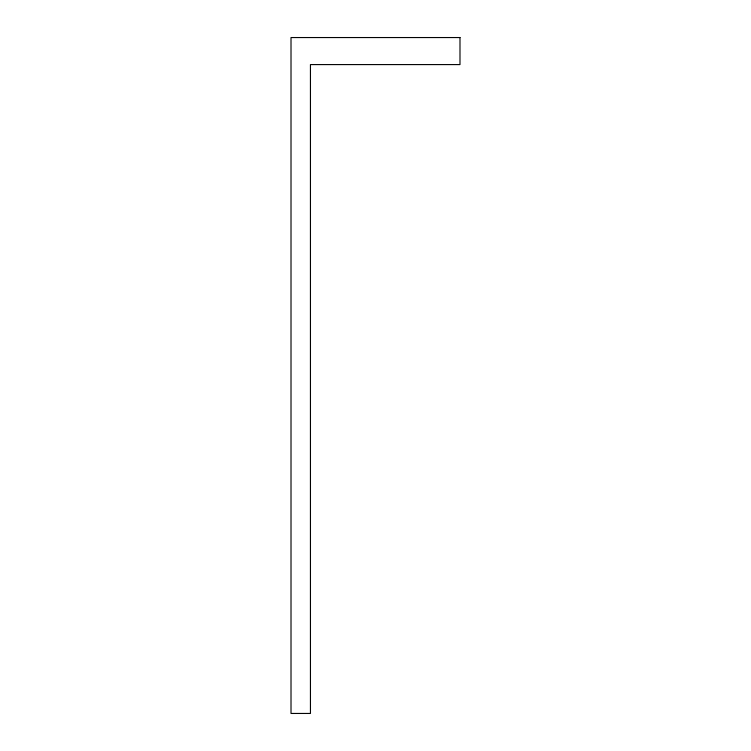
<?xml version="1.0" encoding="UTF-8"?>
<svg xmlns="http://www.w3.org/2000/svg" width="751" height="751" viewBox="0 0 751 751"><rect width="100%" height="100%" fill="white"/><g stroke="black" fill="none" stroke-linecap="round" stroke-linejoin="round"><path stroke-width="1.13" d="M459.988 37.55L291.012 37.55L291.012 713.45L310.445 713.45L310.445 64.586L459.988 64.586L459.988 37.55"/></g></svg>
